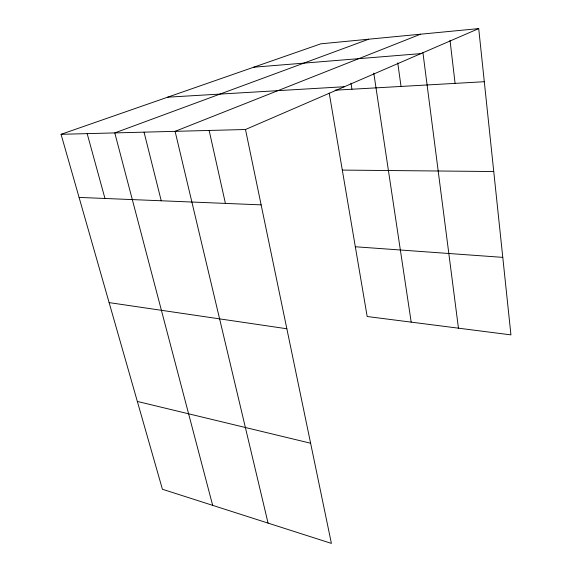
<?xml version="1.0" encoding="UTF-8"?>
<svg xmlns="http://www.w3.org/2000/svg" width="572" height="572" viewBox="0 0 572 572"><rect width="100%" height="100%" fill="white"/><g stroke="black" fill="none" stroke-linecap="round" stroke-linejoin="round"><path stroke-width="0.86" d="M245.495 129.508L331.402 543.4L162.419 489.253L61.061 134.313L245.495 129.508L478.714 28.6L510.939 334.877L367.174 316.516L329.243 93.165M420.549 34.206L175.103 131.338L268.068 523.108M368.704 39.203L114.786 132.911L212.67 505.355M61.061 134.313L320.856 43.815L478.714 28.6M253.696 67.21L420.906 53.611M167.66 97.183L344.38 86.722M335.028 90.19L484.305 81.717M342.306 170.091L493.75 171.529M79.079 197.412L261.139 204.869M355.326 246.761L502.788 257.371M109.116 302.609L286.851 328.764M137.337 401.437L310.61 443.228M87.173 133.633L104.969 198.477M144.051 132.153L161.232 200.779M209.152 130.452L225.411 203.403M350.972 83.162L351.944 89.232M373.788 73.094L411.189 322.136M397.747 62.906L401.036 86.444M422.922 52.581L458.451 328.178M450.021 40.262L455.083 83.376"/></g></svg>
